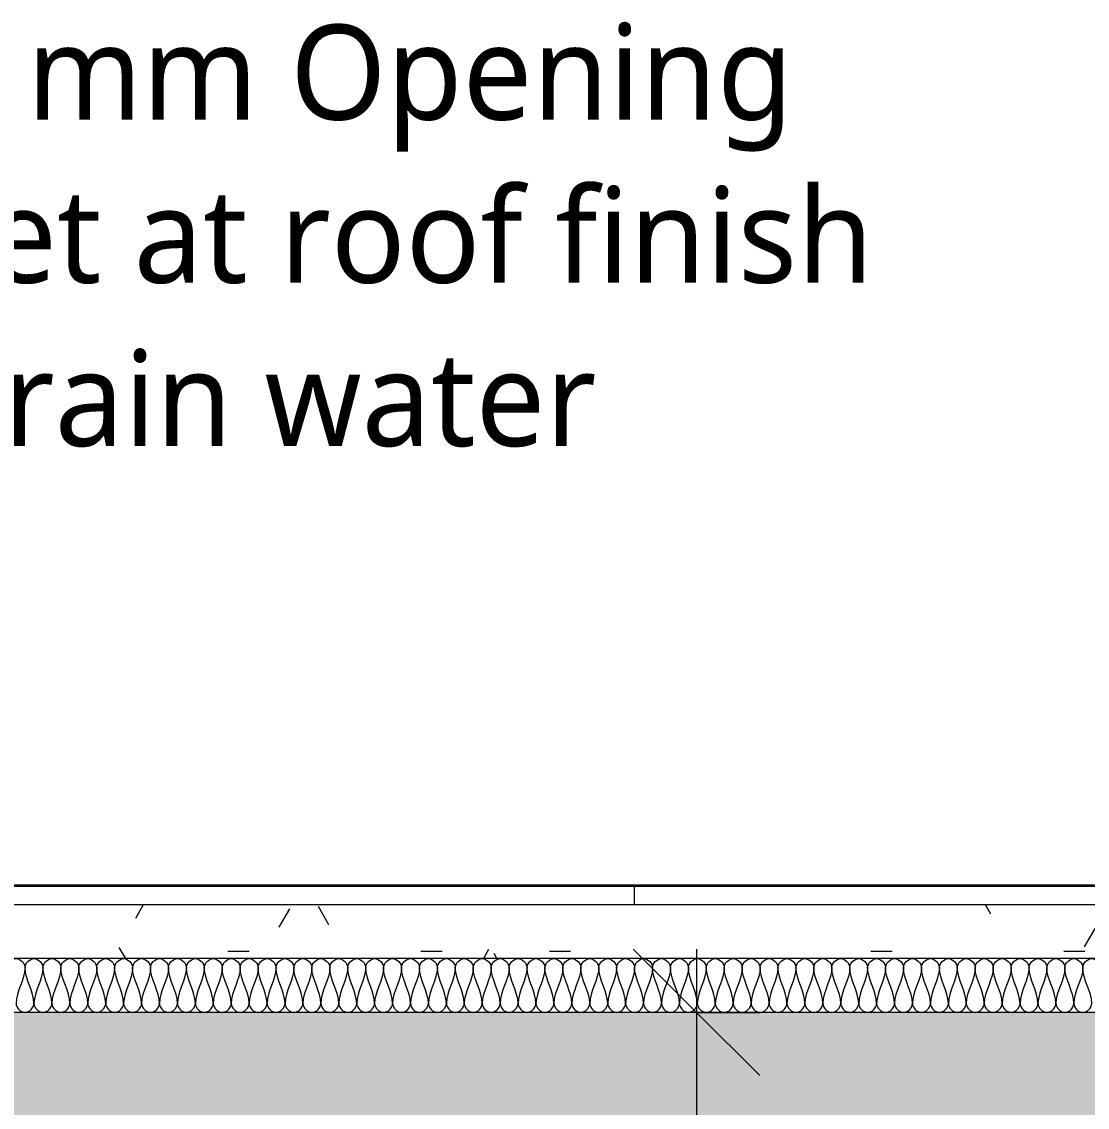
# Model space of a CAD drawing. Header units: millimetres. Extents: x -25665 to 25841, y -6376 to 15610.
# Drawn here: x -5034 to -3350, y 7400 to 9116 of the extents above; entities that cross this region are included whole.
import ezdxf

# ---------------------------------------------------------------- set-up
doc = ezdxf.new("R2010")
doc.units = ezdxf.units.MM
for name, color, linetype, lineweight in [('A-ANNO-DIMS', 211, 'Continuous', 9), ('A-ANNO-DIMS-100', 211, 'Continuous', 9), ('A-DETL', 90, 'Continuous', 9), ('A-DETL-GENF', 92, 'Continuous', 9), ('A-DETL-THIN', 151, 'Continuous', 9), ('A-FLOR', 192, 'Continuous', 9), ('A-FLOR-MCUT', 51, 'Continuous', 9), ('A-FLOR-PATT', 8, 'Continuous', 35), ('G-ANNO-TEXT', 231, 'Continuous', 9)]:
    doc.layers.add(name, color=color, linetype=linetype, lineweight=lineweight)
doc.styles.add('Arial_4', font='arial.ttf', dxfattribs={"height": 150})
doc.styles.add('Lucida Sans Unicode_1', font='l_10646.ttf', dxfattribs={"height": 150})
doc.dimstyles.new('100', dxfattribs={"dimscale": 304.8, "dimtxt": 153.03891, "dimasz": 0.656168, "dimexe": 0.328084, "dimexo": 0.0625, "dimgap": 0.016404, "dimtad": 1, "dimdec": 0, "dimzin": 0, "dimdsep": 46, "dimtxsty": 'Arial_4', "dimblk1": 'OBLIQUE', "dimblk2": 'OBLIQUE', "dimsah": 1, "dimcen": 0.09, "dimdle": 0.328084, "dimazin": 0, "dimtfac": 1, "dimtdec": 4, "dimtix": 1, "dimtmove": 0, "dimatfit": 3, "dimfxl": 0.328084, "dimfxlon": 1, "dimtvp": 1, "dimtolj": 1, "dimtzin": 0, "dimarcsym": 2})

# ---------------------------------------------------------------- blocks, each defined once
blk = doc.blocks.new('DIMBLOCK6-Section - D')
at = {"layer": 'A-ANNO-DIMS-100', "transparency": 16777216}
for p, q in [((-3967.5, 7550), (-4067.5, 7650)), ((-3967.5, 7650), (-3967.5, 3750)), ((-3867.5, 7550), (-4067.5, 7550)), ((-3967.5, 7550), (-3867.5, 7450)), ((-3967.5, 7550), (-3867.5, 7550)), ((-3967.5, 3750), (-4067.5, 3850)), ((-3867.5, 3750), (-4067.5, 3750)), ((-3967.5, 3750), (-3867.5, 3650)), ((-3967.5, 3750), (-3867.5, 3750))]:
    blk.add_line(p, q, dxfattribs=at)
at = {"layer": 'A-ANNO-DIMS-100', "color": 0, "transparency": 16777216, "insert": (-4167.3, 5419.3), "char_height": 150, "width": 553.765, "attachment_point": 1, "rotation": 90, "line_spacing_factor": 0.941778, "style": 'Arial_4'}
blk.add_mtext('3800', dxfattribs=at)
blk = doc.blocks.new('_Oblique')
at = {"color": 0, "linetype": 'ByBlock', "lineweight": -2}
blk.add_line((-0.5, -0.5), (0.5, 0.5), dxfattribs=at)

msp = doc.modelspace()

# ---------------------------------------------------------------- hatches: boundary and pattern name
at = {"layer": 'A-DETL-GENF'}
h = msp.add_hatch(color=253, dxfattribs=at)
h.paths.add_polyline_path([(4933.9, 7050), (5022.2, 7050), (5022.2, 8750), (4822.2, 8750), (4822.2, 7550), (-6827.8, 7550), (-6827.8, 7690), (-7027.8, 7690), (-7027.8, 7550), (-8428.1, 7550), (-8428.1, 7850), (-8678.1, 7850), (-8678.1, 7050), (-8428.1, 7050), (-8428.1, 7350), (4772.2, 7350), (4772.2, 7050)])
h.paths.add_polyline_path([(-7027.8, 7950), (-6827.8, 7950), (-6827.8, 8750), (-7027.8, 8750)])
at = {"layer": 'A-FLOR-PATT', "lineweight": 9}
h = msp.add_hatch(dxfattribs=at)
h.set_pattern_fill('FP_2', color=256, style=0, pattern_type=2)
h.set_pattern_definition([(90, (-2066.7, 4700), (-2000, 1e-13), [])])
h.paths.add_polyline_path([(-7027.8, 7720), (-2060.1, 7720), (-2060.1, 7750), (-8182.7, 7750), (-8178.6, 7748.5), (-8188.1, 7720), (-8178.6, 7720)])
h.paths.add_polyline_path([(-8188.1, 7720), (-8268.1, 7750), (-8428.1, 7750), (-8428.1, 7720)])
h = msp.add_hatch(dxfattribs=at)
h.set_pattern_fill('FP_3', color=256, style=0, pattern_type=2)
h.set_pattern_definition([(0, (-2066.66, 4700), (406.4, 101.6), [33.528, -271.272, 33.528, -271.272, -1625.6]), (0, (-2066.66, 4700), (406.4, 101.6), [-609.6, 33.528, -576.072, 33.528, -271.272, -711.2]), (0, (-2066.66, 4700), (406.4, 101.6), [-1524, 33.528, -169.672, 33.528, -474.472]), (120, (-1914.26, 4750.8), (-291.1882, 301.1527), [33.528, -271.272, 33.528, -271.272, -1625.6]), (120, (-1914.26, 4750.8), (-291.1882, 301.1527), [-609.6, 33.528, -576.072, 33.528, -271.272, -711.2]), (120, (-1914.26, 4750.8), (-291.1882, 301.1527), [-1524, 33.528, -169.672, 33.528, -474.472]), (240, (-1863.46, 4954), (-115.2118, -402.7527), [33.528, -271.272, 33.528, -271.272, -1625.6]), (240, (-1863.46, 4954), (-115.2118, -402.7527), [-609.6, 33.528, -576.072, 33.528, -271.272, -711.2]), (240, (-1863.46, 4954), (-115.2118, -402.7527), [-1524, 33.528, -169.672, 33.528, -474.472])])
h.paths.add_polyline_path([(-2060.1, 7635), (-2060.1, 7720), (-8428.1, 7720), (-8428.1, 7635), (-7027.8, 7635), (-7027.8, 7690), (-6827.8, 7690), (-6827.8, 7635), (-2174.5, 7635)])

# ---------------------------------------------------------------- linework, layer by layer
at = {"layer": 'A-DETL'}
for points in [[(-5057, 7620.8), (-5057, 7627.5), (-5042.8, 7642.5), (-5028.7, 7627.5), (-5028.7, 7620.8)], [(-5028.7, 7620.8), (-5028.7, 7601.4), (-5042.8, 7583.6), (-5042.8, 7564.2)], [(-5028.7, 7620.8), (-5028.7, 7627.5), (-5014.5, 7642.5), (-5000.3, 7627.5), (-5000.3, 7620.8)], [(-5014.5, 7564.2), (-5014.5, 7583.6), (-5028.7, 7601.4), (-5028.7, 7620.8)], [(-5000.3, 7620.8), (-5000.3, 7601.4), (-5014.5, 7583.6), (-5014.5, 7564.2)], [(-5000.3, 7620.8), (-5000.3, 7627.5), (-4986.2, 7642.5), (-4972, 7627.5), (-4972, 7620.8)], [(-4986.2, 7564.2), (-4986.2, 7583.6), (-5000.3, 7601.4), (-5000.3, 7620.8)], [(-4972, 7620.8), (-4972, 7601.4), (-4986.2, 7583.6), (-4986.2, 7564.2)], [(-4972, 7620.8), (-4972, 7627.5), (-4957.8, 7642.5), (-4943.7, 7627.5), (-4943.7, 7620.8)], [(-4957.8, 7564.2), (-4957.8, 7583.6), (-4972, 7601.4), (-4972, 7620.8)], [(-4943.7, 7620.8), (-4943.7, 7601.4), (-4957.8, 7583.6), (-4957.8, 7564.2)], [(-4943.7, 7620.8), (-4943.7, 7627.5), (-4929.5, 7642.5), (-4915.3, 7627.5), (-4915.3, 7620.8)], [(-4929.5, 7564.2), (-4929.5, 7583.6), (-4943.7, 7601.4), (-4943.7, 7620.8)], [(-4915.3, 7620.8), (-4915.3, 7601.4), (-4929.5, 7583.6), (-4929.5, 7564.2)], [(-4915.3, 7620.8), (-4915.3, 7627.5), (-4901.2, 7642.5), (-4887, 7627.5), (-4887, 7620.8)], [(-4901.2, 7564.2), (-4901.2, 7583.6), (-4915.3, 7601.4), (-4915.3, 7620.8)], [(-4887, 7620.8), (-4887, 7601.4), (-4901.2, 7583.6), (-4901.2, 7564.2)], [(-4887, 7620.8), (-4887, 7627.5), (-4872.8, 7642.5), (-4858.7, 7627.5), (-4858.7, 7620.8)], [(-4872.8, 7564.2), (-4872.8, 7583.6), (-4887, 7601.4), (-4887, 7620.8)], [(-4858.7, 7620.8), (-4858.7, 7601.4), (-4872.8, 7583.6), (-4872.8, 7564.2)], [(-4858.7, 7620.8), (-4858.7, 7627.5), (-4844.5, 7642.5), (-4830.3, 7627.5), (-4830.3, 7620.8)], [(-4844.5, 7564.2), (-4844.5, 7583.6), (-4858.7, 7601.4), (-4858.7, 7620.8)], [(-4830.3, 7620.8), (-4830.3, 7601.4), (-4844.5, 7583.6), (-4844.5, 7564.2)], [(-4830.3, 7620.8), (-4830.3, 7627.5), (-4816.2, 7642.5), (-4802, 7627.5), (-4802, 7620.8)], [(-4816.2, 7564.2), (-4816.2, 7583.6), (-4830.3, 7601.4), (-4830.3, 7620.8)], [(-4802, 7620.8), (-4802, 7601.4), (-4816.2, 7583.6), (-4816.2, 7564.2)], [(-4802, 7620.8), (-4802, 7627.5), (-4787.8, 7642.5), (-4773.7, 7627.5), (-4773.7, 7620.8)], [(-4787.8, 7564.2), (-4787.8, 7583.6), (-4802, 7601.4), (-4802, 7620.8)], [(-4773.7, 7620.8), (-4773.7, 7601.4), (-4787.8, 7583.6), (-4787.8, 7564.2)], [(-4773.7, 7620.8), (-4773.7, 7627.5), (-4759.5, 7642.5), (-4745.3, 7627.5), (-4745.3, 7620.8)], [(-4759.5, 7564.2), (-4759.5, 7583.6), (-4773.7, 7601.4), (-4773.7, 7620.8)], [(-4745.3, 7620.8), (-4745.3, 7601.4), (-4759.5, 7583.6), (-4759.5, 7564.2)], [(-4745.3, 7620.8), (-4745.3, 7627.5), (-4731.2, 7642.5), (-4717, 7627.5), (-4717, 7620.8)], [(-4731.2, 7564.2), (-4731.2, 7583.6), (-4745.3, 7601.4), (-4745.3, 7620.8)], [(-4717, 7620.8), (-4717, 7601.4), (-4731.2, 7583.6), (-4731.2, 7564.2)], [(-4717, 7620.8), (-4717, 7627.5), (-4702.8, 7642.5), (-4688.7, 7627.5), (-4688.7, 7620.8)], [(-4702.8, 7564.2), (-4702.8, 7583.6), (-4717, 7601.4), (-4717, 7620.8)], [(-4688.7, 7620.8), (-4688.7, 7601.4), (-4702.8, 7583.6), (-4702.8, 7564.2)], [(-4688.7, 7620.8), (-4688.7, 7627.5), (-4674.5, 7642.5), (-4660.3, 7627.5), (-4660.3, 7620.8)], [(-4674.5, 7564.2), (-4674.5, 7583.6), (-4688.7, 7601.4), (-4688.7, 7620.8)], [(-4660.3, 7620.8), (-4660.3, 7601.4), (-4674.5, 7583.6), (-4674.5, 7564.2)], [(-4660.3, 7620.8), (-4660.3, 7627.5), (-4646.2, 7642.5), (-4632, 7627.5), (-4632, 7620.8)], [(-4646.2, 7564.2), (-4646.2, 7583.6), (-4660.3, 7601.4), (-4660.3, 7620.8)], [(-4632, 7620.8), (-4632, 7601.4), (-4646.2, 7583.6), (-4646.2, 7564.2)], [(-4632, 7620.8), (-4632, 7627.5), (-4617.8, 7642.5), (-4603.7, 7627.5), (-4603.7, 7620.8)], [(-4617.8, 7564.2), (-4617.8, 7583.6), (-4632, 7601.4), (-4632, 7620.8)], [(-4603.7, 7620.8), (-4603.7, 7601.4), (-4617.8, 7583.6), (-4617.8, 7564.2)], [(-4603.7, 7620.8), (-4603.7, 7627.5), (-4589.5, 7642.5), (-4575.3, 7627.5), (-4575.3, 7620.8)], [(-4589.5, 7564.2), (-4589.5, 7583.6), (-4603.7, 7601.4), (-4603.7, 7620.8)], [(-4575.3, 7620.8), (-4575.3, 7601.4), (-4589.5, 7583.6), (-4589.5, 7564.2)], [(-4575.3, 7620.8), (-4575.3, 7627.5), (-4561.2, 7642.5), (-4547, 7627.5), (-4547, 7620.8)], [(-4561.2, 7564.2), (-4561.2, 7583.6), (-4575.3, 7601.4), (-4575.3, 7620.8)], [(-4547, 7620.8), (-4547, 7601.4), (-4561.2, 7583.6), (-4561.2, 7564.2)], [(-4547, 7620.8), (-4547, 7627.5), (-4532.8, 7642.5), (-4518.7, 7627.5), (-4518.7, 7620.8)], [(-4532.8, 7564.2), (-4532.8, 7583.6), (-4547, 7601.4), (-4547, 7620.8)], [(-4518.7, 7620.8), (-4518.7, 7601.4), (-4532.8, 7583.6), (-4532.8, 7564.2)], [(-4518.7, 7620.8), (-4518.7, 7627.5), (-4504.5, 7642.5), (-4490.3, 7627.5), (-4490.3, 7620.8)], [(-4504.5, 7564.2), (-4504.5, 7583.6), (-4518.7, 7601.4), (-4518.7, 7620.8)], [(-4490.3, 7620.8), (-4490.3, 7601.4), (-4504.5, 7583.6), (-4504.5, 7564.2)], [(-4490.3, 7620.8), (-4490.3, 7627.5), (-4476.2, 7642.5), (-4462, 7627.5), (-4462, 7620.8)], [(-4476.2, 7564.2), (-4476.2, 7583.6), (-4490.3, 7601.4), (-4490.3, 7620.8)], [(-4462, 7620.8), (-4462, 7601.4), (-4476.2, 7583.6), (-4476.2, 7564.2)], [(-4462, 7620.8), (-4462, 7627.5), (-4447.8, 7642.5), (-4433.7, 7627.5), (-4433.7, 7620.8)], [(-4447.8, 7564.2), (-4447.8, 7583.6), (-4462, 7601.4), (-4462, 7620.8)], [(-4433.7, 7620.8), (-4433.7, 7601.4), (-4447.8, 7583.6), (-4447.8, 7564.2)], [(-4433.7, 7620.8), (-4433.7, 7627.5), (-4419.5, 7642.5), (-4405.3, 7627.5), (-4405.3, 7620.8)], [(-4419.5, 7564.2), (-4419.5, 7583.6), (-4433.7, 7601.4), (-4433.7, 7620.8)], [(-4405.3, 7620.8), (-4405.3, 7601.4), (-4419.5, 7583.6), (-4419.5, 7564.2)], [(-4405.3, 7620.8), (-4405.3, 7627.5), (-4391.2, 7642.5), (-4377, 7627.5), (-4377, 7620.8)], [(-4391.2, 7564.2), (-4391.2, 7583.6), (-4405.3, 7601.4), (-4405.3, 7620.8)], [(-4377, 7620.8), (-4377, 7601.4), (-4391.2, 7583.6), (-4391.2, 7564.2)], [(-4377, 7620.8), (-4377, 7627.5), (-4362.8, 7642.5), (-4348.7, 7627.5), (-4348.7, 7620.8)], [(-4362.8, 7564.2), (-4362.8, 7583.6), (-4377, 7601.4), (-4377, 7620.8)], [(-4348.7, 7620.8), (-4348.7, 7601.4), (-4362.8, 7583.6), (-4362.8, 7564.2)], [(-4348.7, 7620.8), (-4348.7, 7627.5), (-4334.5, 7642.5), (-4320.3, 7627.5), (-4320.3, 7620.8)], [(-4334.5, 7564.2), (-4334.5, 7583.6), (-4348.7, 7601.4), (-4348.7, 7620.8)], [(-4320.3, 7620.8), (-4320.3, 7601.4), (-4334.5, 7583.6), (-4334.5, 7564.2)], [(-4320.3, 7620.8), (-4320.3, 7627.5), (-4306.2, 7642.5), (-4292, 7627.5), (-4292, 7620.8)], [(-4306.2, 7564.2), (-4306.2, 7583.6), (-4320.3, 7601.4), (-4320.3, 7620.8)], [(-4292, 7620.8), (-4292, 7601.4), (-4306.2, 7583.6), (-4306.2, 7564.2)], [(-4292, 7620.8), (-4292, 7627.5), (-4277.8, 7642.5), (-4263.7, 7627.5), (-4263.7, 7620.8)], [(-4277.8, 7564.2), (-4277.8, 7583.6), (-4292, 7601.4), (-4292, 7620.8)], [(-4263.7, 7620.8), (-4263.7, 7601.4), (-4277.8, 7583.6), (-4277.8, 7564.2)], [(-4263.7, 7620.8), (-4263.7, 7627.5), (-4249.5, 7642.5), (-4235.3, 7627.5), (-4235.3, 7620.8)], [(-4249.5, 7564.2), (-4249.5, 7583.6), (-4263.7, 7601.4), (-4263.7, 7620.8)], [(-4235.3, 7620.8), (-4235.3, 7601.4), (-4249.5, 7583.6), (-4249.5, 7564.2)], [(-4235.3, 7620.8), (-4235.3, 7627.5), (-4221.2, 7642.5), (-4207, 7627.5), (-4207, 7620.8)], [(-4221.2, 7564.2), (-4221.2, 7583.6), (-4235.3, 7601.4), (-4235.3, 7620.8)], [(-4207, 7620.8), (-4207, 7601.4), (-4221.2, 7583.6), (-4221.2, 7564.2)], [(-4207, 7620.8), (-4207, 7627.5), (-4192.8, 7642.5), (-4178.7, 7627.5), (-4178.7, 7620.8)], [(-4192.8, 7564.2), (-4192.8, 7583.6), (-4207, 7601.4), (-4207, 7620.8)], [(-4178.7, 7620.8), (-4178.7, 7601.4), (-4192.8, 7583.6), (-4192.8, 7564.2)], [(-4178.7, 7620.8), (-4178.7, 7627.5), (-4164.5, 7642.5), (-4150.3, 7627.5), (-4150.3, 7620.8)], [(-4164.5, 7564.2), (-4164.5, 7583.6), (-4178.7, 7601.4), (-4178.7, 7620.8)], [(-4150.3, 7620.8), (-4150.3, 7601.4), (-4164.5, 7583.6), (-4164.5, 7564.2)], [(-4150.3, 7620.8), (-4150.3, 7627.5), (-4136.2, 7642.5), (-4122, 7627.5), (-4122, 7620.8)], [(-4136.2, 7564.2), (-4136.2, 7583.6), (-4150.3, 7601.4), (-4150.3, 7620.8)], [(-4122, 7620.8), (-4122, 7601.4), (-4136.2, 7583.6), (-4136.2, 7564.2)], [(-4122, 7620.8), (-4122, 7627.5), (-4107.8, 7642.5), (-4093.7, 7627.5), (-4093.7, 7620.8)], [(-4107.8, 7564.2), (-4107.8, 7583.6), (-4122, 7601.4), (-4122, 7620.8)], [(-4093.7, 7620.8), (-4093.7, 7601.4), (-4107.8, 7583.6), (-4107.8, 7564.2)], [(-4093.7, 7620.8), (-4093.7, 7627.5), (-4079.5, 7642.5), (-4065.3, 7627.5), (-4065.3, 7620.8)], [(-4079.5, 7564.2), (-4079.5, 7583.6), (-4093.7, 7601.4), (-4093.7, 7620.8)], [(-4065.3, 7620.8), (-4065.3, 7601.4), (-4079.5, 7583.6), (-4079.5, 7564.2)], [(-4065.3, 7620.8), (-4065.3, 7627.5), (-4051.2, 7642.5), (-4037, 7627.5), (-4037, 7620.8)], [(-4051.2, 7564.2), (-4051.2, 7583.6), (-4065.3, 7601.4), (-4065.3, 7620.8)], [(-4037, 7620.8), (-4037, 7601.4), (-4051.2, 7583.6), (-4051.2, 7564.2)], [(-4037, 7620.8), (-4037, 7627.5), (-4022.8, 7642.5), (-4008.7, 7627.5), (-4008.7, 7620.8)], [(-4022.8, 7564.2), (-4022.8, 7583.6), (-4037, 7601.4), (-4037, 7620.8)], [(-4008.7, 7620.8), (-4008.7, 7601.4), (-4022.8, 7583.6), (-4022.8, 7564.2)], [(-4008.7, 7620.8), (-4008.7, 7627.5), (-3994.5, 7642.5), (-3980.3, 7627.5), (-3980.3, 7620.8)], [(-3994.5, 7564.2), (-3994.5, 7583.6), (-4008.7, 7601.4), (-4008.7, 7620.8)], [(-3980.3, 7620.8), (-3980.3, 7601.4), (-3994.5, 7583.6), (-3994.5, 7564.2)], [(-3980.3, 7620.8), (-3980.3, 7627.5), (-3966.2, 7642.5), (-3952, 7627.5), (-3952, 7620.8)], [(-3966.2, 7564.2), (-3966.2, 7583.6), (-3980.3, 7601.4), (-3980.3, 7620.8)], [(-3952, 7620.8), (-3952, 7601.4), (-3966.2, 7583.6), (-3966.2, 7564.2)], [(-3952, 7620.8), (-3952, 7627.5), (-3937.8, 7642.5), (-3923.7, 7627.5), (-3923.7, 7620.8)], [(-3937.8, 7564.2), (-3937.8, 7583.6), (-3952, 7601.4), (-3952, 7620.8)], [(-3923.7, 7620.8), (-3923.7, 7601.4), (-3937.8, 7583.6), (-3937.8, 7564.2)], [(-3923.7, 7620.8), (-3923.7, 7627.5), (-3909.5, 7642.5), (-3895.3, 7627.5), (-3895.3, 7620.8)], [(-3909.5, 7564.2), (-3909.5, 7583.6), (-3923.7, 7601.4), (-3923.7, 7620.8)], [(-3895.3, 7620.8), (-3895.3, 7601.4), (-3909.5, 7583.6), (-3909.5, 7564.2)], [(-3895.3, 7620.8), (-3895.3, 7627.5), (-3881.2, 7642.5), (-3867, 7627.5), (-3867, 7620.8)], [(-3881.2, 7564.2), (-3881.2, 7583.6), (-3895.3, 7601.4), (-3895.3, 7620.8)], [(-3867, 7620.8), (-3867, 7601.4), (-3881.2, 7583.6), (-3881.2, 7564.2)], [(-3867, 7620.8), (-3867, 7627.5), (-3852.8, 7642.5), (-3838.7, 7627.5), (-3838.7, 7620.8)], [(-3852.8, 7564.2), (-3852.8, 7583.6), (-3867, 7601.4), (-3867, 7620.8)], [(-3838.7, 7620.8), (-3838.7, 7601.4), (-3852.8, 7583.6), (-3852.8, 7564.2)], [(-3838.7, 7620.8), (-3838.7, 7627.5), (-3824.5, 7642.5), (-3810.3, 7627.5), (-3810.3, 7620.8)], [(-3824.5, 7564.2), (-3824.5, 7583.6), (-3838.7, 7601.4), (-3838.7, 7620.8)], [(-3810.3, 7620.8), (-3810.3, 7601.4), (-3824.5, 7583.6), (-3824.5, 7564.2)], [(-3810.3, 7620.8), (-3810.3, 7627.5), (-3796.2, 7642.5), (-3782, 7627.5), (-3782, 7620.8)], [(-3796.2, 7564.2), (-3796.2, 7583.6), (-3810.3, 7601.4), (-3810.3, 7620.8)], [(-3782, 7620.8), (-3782, 7601.4), (-3796.2, 7583.6), (-3796.2, 7564.2)], [(-3782, 7620.8), (-3782, 7627.5), (-3767.8, 7642.5), (-3753.7, 7627.5), (-3753.7, 7620.8)], [(-3767.8, 7564.2), (-3767.8, 7583.6), (-3782, 7601.4), (-3782, 7620.8)], [(-3753.7, 7620.8), (-3753.7, 7601.4), (-3767.8, 7583.6), (-3767.8, 7564.2)], [(-3753.7, 7620.8), (-3753.7, 7627.5), (-3739.5, 7642.5), (-3725.3, 7627.5), (-3725.3, 7620.8)], [(-3739.5, 7564.2), (-3739.5, 7583.6), (-3753.7, 7601.4), (-3753.7, 7620.8)], [(-3725.3, 7620.8), (-3725.3, 7601.4), (-3739.5, 7583.6), (-3739.5, 7564.2)], [(-3725.3, 7620.8), (-3725.3, 7627.5), (-3711.2, 7642.5), (-3697, 7627.5), (-3697, 7620.8)], [(-3711.2, 7564.2), (-3711.2, 7583.6), (-3725.3, 7601.4), (-3725.3, 7620.8)], [(-3697, 7620.8), (-3697, 7601.4), (-3711.2, 7583.6), (-3711.2, 7564.2)], [(-3697, 7620.8), (-3697, 7627.5), (-3682.8, 7642.5), (-3668.7, 7627.5), (-3668.7, 7620.8)], [(-3682.8, 7564.2), (-3682.8, 7583.6), (-3697, 7601.4), (-3697, 7620.8)], [(-3668.7, 7620.8), (-3668.7, 7601.4), (-3682.8, 7583.6), (-3682.8, 7564.2)], [(-3668.7, 7620.8), (-3668.7, 7627.5), (-3654.5, 7642.5), (-3640.3, 7627.5), (-3640.3, 7620.8)], [(-3654.5, 7564.2), (-3654.5, 7583.6), (-3668.7, 7601.4), (-3668.7, 7620.8)], [(-3640.3, 7620.8), (-3640.3, 7601.4), (-3654.5, 7583.6), (-3654.5, 7564.2)], [(-3640.3, 7620.8), (-3640.3, 7627.5), (-3626.2, 7642.5), (-3612, 7627.5), (-3612, 7620.8)], [(-3626.2, 7564.2), (-3626.2, 7583.6), (-3640.3, 7601.4), (-3640.3, 7620.8)], [(-3612, 7620.8), (-3612, 7601.4), (-3626.2, 7583.6), (-3626.2, 7564.2)], [(-3612, 7620.8), (-3612, 7627.5), (-3597.8, 7642.5), (-3583.7, 7627.5), (-3583.7, 7620.8)], [(-3597.8, 7564.2), (-3597.8, 7583.6), (-3612, 7601.4), (-3612, 7620.8)], [(-3583.7, 7620.8), (-3583.7, 7601.4), (-3597.8, 7583.6), (-3597.8, 7564.2)], [(-3583.7, 7620.8), (-3583.7, 7627.5), (-3569.5, 7642.5), (-3555.3, 7627.5), (-3555.3, 7620.8)], [(-3569.5, 7564.2), (-3569.5, 7583.6), (-3583.7, 7601.4), (-3583.7, 7620.8)], [(-3555.3, 7620.8), (-3555.3, 7601.4), (-3569.5, 7583.6), (-3569.5, 7564.2)], [(-3555.3, 7620.8), (-3555.3, 7627.5), (-3541.2, 7642.5), (-3527, 7627.5), (-3527, 7620.8)], [(-3541.2, 7564.2), (-3541.2, 7583.6), (-3555.3, 7601.4), (-3555.3, 7620.8)], [(-3527, 7620.8), (-3527, 7601.4), (-3541.2, 7583.6), (-3541.2, 7564.2)], [(-3527, 7620.8), (-3527, 7627.5), (-3512.8, 7642.5), (-3498.7, 7627.5), (-3498.7, 7620.8)], [(-3512.8, 7564.2), (-3512.8, 7583.6), (-3527, 7601.4), (-3527, 7620.8)], [(-3498.7, 7620.8), (-3498.7, 7601.4), (-3512.8, 7583.6), (-3512.8, 7564.2)], [(-3498.7, 7620.8), (-3498.7, 7627.5), (-3484.5, 7642.5), (-3470.3, 7627.5), (-3470.3, 7620.8)], [(-3484.5, 7564.2), (-3484.5, 7583.6), (-3498.7, 7601.4), (-3498.7, 7620.8)], [(-3470.3, 7620.8), (-3470.3, 7601.4), (-3484.5, 7583.6), (-3484.5, 7564.2)], [(-3470.3, 7620.8), (-3470.3, 7627.5), (-3456.2, 7642.5), (-3442, 7627.5), (-3442, 7620.8)], [(-3456.2, 7564.2), (-3456.2, 7583.6), (-3470.3, 7601.4), (-3470.3, 7620.8)], [(-3442, 7620.8), (-3442, 7601.4), (-3456.2, 7583.6), (-3456.2, 7564.2)], [(-3442, 7620.8), (-3442, 7627.5), (-3427.8, 7642.5), (-3413.7, 7627.5), (-3413.7, 7620.8)], [(-3427.8, 7564.2), (-3427.8, 7583.6), (-3442, 7601.4), (-3442, 7620.8)], [(-3413.7, 7620.8), (-3413.7, 7601.4), (-3427.8, 7583.6), (-3427.8, 7564.2)], [(-3413.7, 7620.8), (-3413.7, 7627.5), (-3399.5, 7642.5), (-3385.3, 7627.5), (-3385.3, 7620.8)], [(-3399.5, 7564.2), (-3399.5, 7583.6), (-3413.7, 7601.4), (-3413.7, 7620.8)], [(-3385.3, 7620.8), (-3385.3, 7601.4), (-3399.5, 7583.6), (-3399.5, 7564.2)], [(-3385.3, 7620.8), (-3385.3, 7627.5), (-3371.2, 7642.5), (-3357, 7627.5), (-3357, 7620.8)], [(-3371.2, 7564.2), (-3371.2, 7583.6), (-3385.3, 7601.4), (-3385.3, 7620.8)], [(-3357, 7620.8), (-3357, 7601.4), (-3371.2, 7583.6), (-3371.2, 7564.2)], [(-3357, 7620.8), (-3357, 7627.5), (-3342.8, 7642.5), (-3328.7, 7627.5), (-3328.7, 7620.8)], [(-3342.8, 7564.2), (-3342.8, 7583.6), (-3357, 7601.4), (-3357, 7620.8)], [(-5042.8, 7564.2), (-5042.8, 7557.5), (-5028.7, 7542.5), (-5014.5, 7557.5), (-5014.5, 7564.2)], [(-5014.5, 7564.2), (-5014.5, 7557.5), (-5000.3, 7542.5), (-4986.2, 7557.5), (-4986.2, 7564.2)], [(-4986.2, 7564.2), (-4986.2, 7557.5), (-4972, 7542.5), (-4957.8, 7557.5), (-4957.8, 7564.2)], [(-4957.8, 7564.2), (-4957.8, 7557.5), (-4943.7, 7542.5), (-4929.5, 7557.5), (-4929.5, 7564.2)], [(-4929.5, 7564.2), (-4929.5, 7557.5), (-4915.3, 7542.5), (-4901.2, 7557.5), (-4901.2, 7564.2)], [(-4901.2, 7564.2), (-4901.2, 7557.5), (-4887, 7542.5), (-4872.8, 7557.5), (-4872.8, 7564.2)], [(-4872.8, 7564.2), (-4872.8, 7557.5), (-4858.7, 7542.5), (-4844.5, 7557.5), (-4844.5, 7564.2)], [(-4844.5, 7564.2), (-4844.5, 7557.5), (-4830.3, 7542.5), (-4816.2, 7557.5), (-4816.2, 7564.2)], [(-4816.2, 7564.2), (-4816.2, 7557.5), (-4802, 7542.5), (-4787.8, 7557.5), (-4787.8, 7564.2)], [(-4787.8, 7564.2), (-4787.8, 7557.5), (-4773.7, 7542.5), (-4759.5, 7557.5), (-4759.5, 7564.2)], [(-4759.5, 7564.2), (-4759.5, 7557.5), (-4745.3, 7542.5), (-4731.2, 7557.5), (-4731.2, 7564.2)], [(-4731.2, 7564.2), (-4731.2, 7557.5), (-4717, 7542.5), (-4702.8, 7557.5), (-4702.8, 7564.2)], [(-4702.8, 7564.2), (-4702.8, 7557.5), (-4688.7, 7542.5), (-4674.5, 7557.5), (-4674.5, 7564.2)], [(-4674.5, 7564.2), (-4674.5, 7557.5), (-4660.3, 7542.5), (-4646.2, 7557.5), (-4646.2, 7564.2)], [(-4646.2, 7564.2), (-4646.2, 7557.5), (-4632, 7542.5), (-4617.8, 7557.5), (-4617.8, 7564.2)], [(-4617.8, 7564.2), (-4617.8, 7557.5), (-4603.7, 7542.5), (-4589.5, 7557.5), (-4589.5, 7564.2)], [(-4589.5, 7564.2), (-4589.5, 7557.5), (-4575.3, 7542.5), (-4561.2, 7557.5), (-4561.2, 7564.2)], [(-4561.2, 7564.2), (-4561.2, 7557.5), (-4547, 7542.5), (-4532.8, 7557.5), (-4532.8, 7564.2)], [(-4532.8, 7564.2), (-4532.8, 7557.5), (-4518.7, 7542.5), (-4504.5, 7557.5), (-4504.5, 7564.2)], [(-4504.5, 7564.2), (-4504.5, 7557.5), (-4490.3, 7542.5), (-4476.2, 7557.5), (-4476.2, 7564.2)], [(-4476.2, 7564.2), (-4476.2, 7557.5), (-4462, 7542.5), (-4447.8, 7557.5), (-4447.8, 7564.2)], [(-4447.8, 7564.2), (-4447.8, 7557.5), (-4433.7, 7542.5), (-4419.5, 7557.5), (-4419.5, 7564.2)], [(-4419.5, 7564.2), (-4419.5, 7557.5), (-4405.3, 7542.5), (-4391.2, 7557.5), (-4391.2, 7564.2)], [(-4391.2, 7564.2), (-4391.2, 7557.5), (-4377, 7542.5), (-4362.8, 7557.5), (-4362.8, 7564.2)], [(-4362.8, 7564.2), (-4362.8, 7557.5), (-4348.7, 7542.5), (-4334.5, 7557.5), (-4334.5, 7564.2)], [(-4334.5, 7564.2), (-4334.5, 7557.5), (-4320.3, 7542.5), (-4306.2, 7557.5), (-4306.2, 7564.2)], [(-4306.2, 7564.2), (-4306.2, 7557.5), (-4292, 7542.5), (-4277.8, 7557.5), (-4277.8, 7564.2)], [(-4277.8, 7564.2), (-4277.8, 7557.5), (-4263.7, 7542.5), (-4249.5, 7557.5), (-4249.5, 7564.2)], [(-4249.5, 7564.2), (-4249.5, 7557.5), (-4235.3, 7542.5), (-4221.2, 7557.5), (-4221.2, 7564.2)], [(-4221.2, 7564.2), (-4221.2, 7557.5), (-4207, 7542.5), (-4192.8, 7557.5), (-4192.8, 7564.2)], [(-4192.8, 7564.2), (-4192.8, 7557.5), (-4178.7, 7542.5), (-4164.5, 7557.5), (-4164.5, 7564.2)], [(-4164.5, 7564.2), (-4164.5, 7557.5), (-4150.3, 7542.5), (-4136.2, 7557.5), (-4136.2, 7564.2)], [(-4136.2, 7564.2), (-4136.2, 7557.5), (-4122, 7542.5), (-4107.8, 7557.5), (-4107.8, 7564.2)], [(-4107.8, 7564.2), (-4107.8, 7557.5), (-4093.7, 7542.5), (-4079.5, 7557.5), (-4079.5, 7564.2)], [(-4079.5, 7564.2), (-4079.5, 7557.5), (-4065.3, 7542.5), (-4051.2, 7557.5), (-4051.2, 7564.2)], [(-4051.2, 7564.2), (-4051.2, 7557.5), (-4037, 7542.5), (-4022.8, 7557.5), (-4022.8, 7564.2)], [(-4022.8, 7564.2), (-4022.8, 7557.5), (-4008.7, 7542.5), (-3994.5, 7557.5), (-3994.5, 7564.2)], [(-3994.5, 7564.2), (-3994.5, 7557.5), (-3980.3, 7542.5), (-3966.2, 7557.5), (-3966.2, 7564.2)], [(-3966.2, 7564.2), (-3966.2, 7557.5), (-3952, 7542.5), (-3937.8, 7557.5), (-3937.8, 7564.2)], [(-3937.8, 7564.2), (-3937.8, 7557.5), (-3923.7, 7542.5), (-3909.5, 7557.5), (-3909.5, 7564.2)], [(-3909.5, 7564.2), (-3909.5, 7557.5), (-3895.3, 7542.5), (-3881.2, 7557.5), (-3881.2, 7564.2)], [(-3881.2, 7564.2), (-3881.2, 7557.5), (-3867, 7542.5), (-3852.8, 7557.5), (-3852.8, 7564.2)], [(-3852.8, 7564.2), (-3852.8, 7557.5), (-3838.7, 7542.5), (-3824.5, 7557.5), (-3824.5, 7564.2)], [(-3824.5, 7564.2), (-3824.5, 7557.5), (-3810.3, 7542.5), (-3796.2, 7557.5), (-3796.2, 7564.2)], [(-3796.2, 7564.2), (-3796.2, 7557.5), (-3782, 7542.5), (-3767.8, 7557.5), (-3767.8, 7564.2)], [(-3767.8, 7564.2), (-3767.8, 7557.5), (-3753.7, 7542.5), (-3739.5, 7557.5), (-3739.5, 7564.2)], [(-3739.5, 7564.2), (-3739.5, 7557.5), (-3725.3, 7542.5), (-3711.2, 7557.5), (-3711.2, 7564.2)], [(-3711.2, 7564.2), (-3711.2, 7557.5), (-3697, 7542.5), (-3682.8, 7557.5), (-3682.8, 7564.2)], [(-3682.8, 7564.2), (-3682.8, 7557.5), (-3668.7, 7542.5), (-3654.5, 7557.5), (-3654.5, 7564.2)], [(-3654.5, 7564.2), (-3654.5, 7557.5), (-3640.3, 7542.5), (-3626.2, 7557.5), (-3626.2, 7564.2)], [(-3626.2, 7564.2), (-3626.2, 7557.5), (-3612, 7542.5), (-3597.8, 7557.5), (-3597.8, 7564.2)], [(-3597.8, 7564.2), (-3597.8, 7557.5), (-3583.7, 7542.5), (-3569.5, 7557.5), (-3569.5, 7564.2)], [(-3569.5, 7564.2), (-3569.5, 7557.5), (-3555.3, 7542.5), (-3541.2, 7557.5), (-3541.2, 7564.2)], [(-3541.2, 7564.2), (-3541.2, 7557.5), (-3527, 7542.5), (-3512.8, 7557.5), (-3512.8, 7564.2)], [(-3512.8, 7564.2), (-3512.8, 7557.5), (-3498.7, 7542.5), (-3484.5, 7557.5), (-3484.5, 7564.2)], [(-3484.5, 7564.2), (-3484.5, 7557.5), (-3470.3, 7542.5), (-3456.2, 7557.5), (-3456.2, 7564.2)], [(-3456.2, 7564.2), (-3456.2, 7557.5), (-3442, 7542.5), (-3427.8, 7557.5), (-3427.8, 7564.2)], [(-3427.8, 7564.2), (-3427.8, 7557.5), (-3413.7, 7542.5), (-3399.5, 7557.5), (-3399.5, 7564.2)], [(-3399.5, 7564.2), (-3399.5, 7557.5), (-3385.3, 7542.5), (-3371.2, 7557.5), (-3371.2, 7564.2)], [(-3371.2, 7564.2), (-3371.2, 7557.5), (-3357, 7542.5), (-3342.8, 7557.5), (-3342.8, 7564.2)]]:
    msp.add_open_spline(points, degree=3, dxfattribs=at)
at = {"layer": 'A-DETL-THIN'}
msp.add_line((4822.2, 7550), (-6827.8, 7550), dxfattribs=at)
at = {"layer": 'A-FLOR', "lineweight": 35}
msp.add_line((4572.2, 7750), (-6827.8, 7750), dxfattribs=at)
at = {"layer": 'A-FLOR-MCUT'}
for p, q in [((4582.2, 7720), (-8428.1, 7720)), ((4822.2, 7635), (-6827.8, 7635))]:
    msp.add_line(p, q, dxfattribs=at)

# ---------------------------------------------------------------- texts
at = {"layer": 'G-ANNO-TEXT', "color": 7, "char_height": 150, "attachment_point": 1, "style": 'Lucida Sans Unicode_1'}
for s, insert, width in [('400x200 mm Opening ', (-5850.7, 9111.2), 2902.109), ('in parapet at roof finish ', (-5850.7, 8853.3), 3022.362), ('level for rain water ', (-5850.7, 8595.3), 2421.096)]:
    msp.add_mtext(s, dxfattribs=dict(at, insert=insert, width=width))

# ---------------------------------------------------------------- dimensions: what is measured, and where the dimension line sits
at = {"layer": 'A-ANNO-DIMS'}
dim = msp.add_linear_dim(base=(-3967.5, 3750), p1=(-3867.5, 7550), p2=(-3867.5, 3750), angle=90, dimstyle='100', override={"dimpost": '<>', "dimfxl": 3800}, dxfattribs=at)
dim.commit()
dim.dimension.update_dxf_attribs({"geometry": 'DIMBLOCK6-Section - D', "text_midpoint": (-4049.2, 5650)})

doc.saveas('drawing.dxf')
